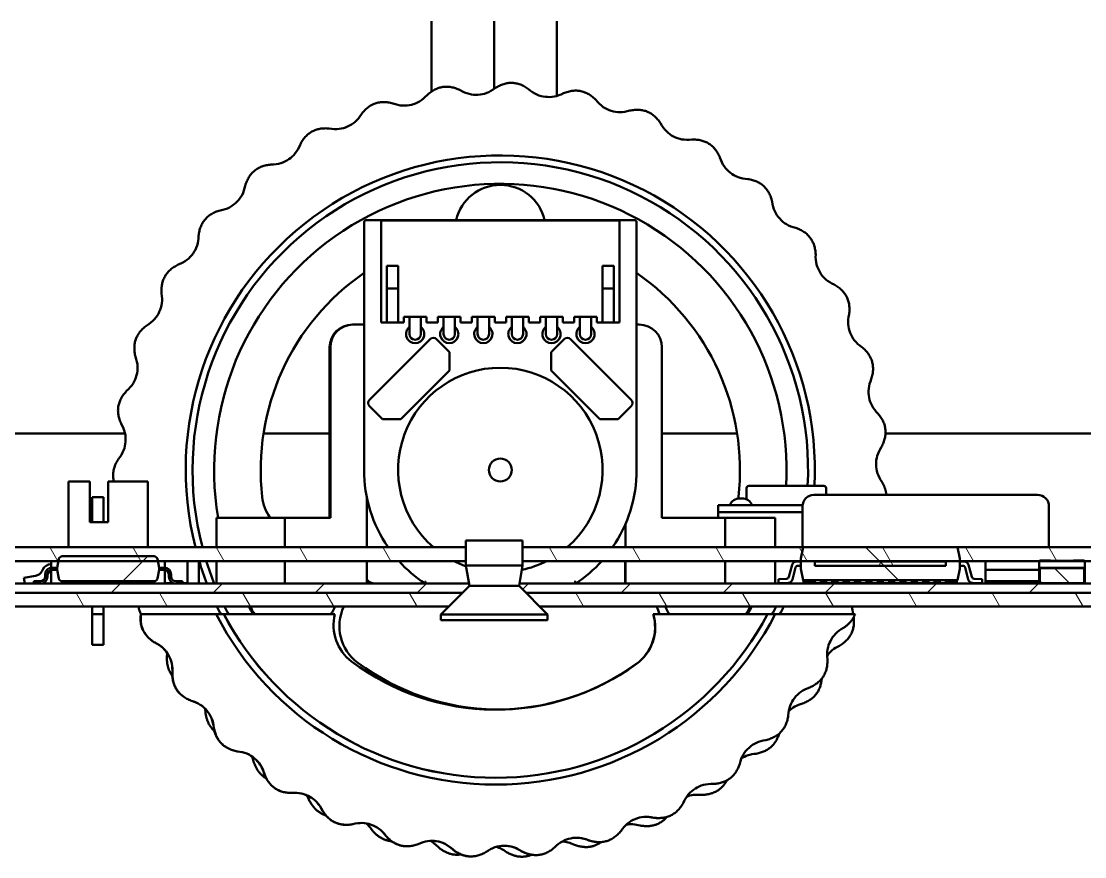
# Model space of a CAD drawing. Header units: millimetres. Extents: x 0 to 586, y -128 to 462.
# Drawn here: x 297.14 to 343.96, y 188.76 to 225.54 of the extents above; entities that cross this region are included whole.
import ezdxf

# ---------------------------------------------------------------- set-up
doc = ezdxf.new("R2010")
doc.units = ezdxf.units.MM
doc.linetypes.add('Сплошная', pattern=[0])
doc.layers.add('Viewport4ForCustomObjects_0', color=7, linetype='Continuous')
doc.layers.add('Видимый контур (ГОСТ)', color=7, linetype='Сплошная', lineweight=50)
doc.layers.add('Штриховка (ГОСТ)', color=7, linetype='Сплошная', lineweight=18)

# ---------------------------------------------------------------- blocks, each defined once
blk = doc.blocks.new('CustomObjectsInViewport4_0')
at = {"layer": 'Видимый контур (ГОСТ)', "ltscale": 1.31579}
for p, q in [((-10067.254, -10037.831), (-10067.254, -10034.741)), ((-10064.5, -10037.714), (-10064.5, -10034.741)), ((-10061.746, -10038.03), (-10061.746, -10034.741)), ((-10070.23, -10043.593), (-10070.23, -10054.493)), ((-10058.33, -10043.493), (-10070.13, -10043.493)), ((-10069.479, -10043.508), (-10058.979, -10043.508)), ((-10069.479, -10048.008), (-10069.479, -10043.508)), ((-10058.979, -10048.008), (-10058.979, -10043.508)), ((-10058.23, -10054.493), (-10058.23, -10043.593)), ((-10069.229, -10048.008), (-10069.229, -10045.508)), ((-10069.229, -10045.508), (-10068.729, -10045.508)), ((-10068.729, -10045.508), (-10068.729, -10048.008)), ((-10059.729, -10048.008), (-10059.729, -10045.508)), ((-10059.729, -10045.508), (-10059.229, -10045.508)), ((-10059.229, -10045.508), (-10059.229, -10048.008)), ((-10068.729, -10046.508), (-10069.229, -10046.508)), ((-10059.229, -10046.508), (-10059.729, -10046.508)), ((-10068.479, -10048.008), (-10068.479, -10047.758)), ((-10068.479, -10047.758), (-10067.479, -10047.758)), ((-10068.229, -10047.758), (-10068.229, -10048.258)), ((-10067.729, -10047.758), (-10067.729, -10048.258)), ((-10067.479, -10047.758), (-10067.479, -10048.008)), ((-10066.979, -10048.008), (-10066.979, -10047.758)), ((-10066.979, -10047.758), (-10065.979, -10047.758)), ((-10066.729, -10047.758), (-10066.729, -10048.258)), ((-10066.229, -10047.758), (-10066.229, -10048.258)), ((-10065.979, -10047.758), (-10065.979, -10048.008)), ((-10065.479, -10048.008), (-10065.479, -10047.758)), ((-10065.479, -10047.758), (-10064.479, -10047.758)), ((-10065.229, -10047.758), (-10065.229, -10048.258)), ((-10064.729, -10047.758), (-10064.729, -10048.258)), ((-10064.479, -10047.758), (-10064.479, -10048.008)), ((-10063.979, -10048.008), (-10063.979, -10047.758)), ((-10063.979, -10047.758), (-10062.979, -10047.758)), ((-10063.729, -10047.758), (-10063.729, -10048.258)), ((-10063.229, -10047.758), (-10063.229, -10048.258)), ((-10062.979, -10047.758), (-10062.979, -10048.008)), ((-10062.479, -10048.008), (-10062.479, -10047.758)), ((-10062.479, -10047.758), (-10061.479, -10047.758)), ((-10062.229, -10047.758), (-10062.229, -10048.258)), ((-10061.729, -10047.758), (-10061.729, -10048.258)), ((-10061.479, -10047.758), (-10061.479, -10048.008)), ((-10060.979, -10048.008), (-10060.979, -10047.758)), ((-10060.979, -10047.758), (-10059.979, -10047.758)), ((-10060.729, -10047.758), (-10060.729, -10048.258)), ((-10060.229, -10047.758), (-10060.229, -10048.258)), ((-10059.979, -10047.758), (-10059.979, -10048.008)), ((-10070.713, -10048.093), (-10070.745, -10048.093)), ((-10070.713, -10048.093), (-10070.23, -10048.093)), ((-10069.479, -10048.008), (-10069.229, -10048.008)), ((-10068.729, -10048.008), (-10069.229, -10048.008)), ((-10068.729, -10048.008), (-10068.479, -10048.008)), ((-10068.229, -10048.258), (-10068.229, -10048.508)), ((-10067.729, -10048.508), (-10067.729, -10048.258)), ((-10067.479, -10048.008), (-10066.979, -10048.008)), ((-10066.729, -10048.258), (-10066.729, -10048.508)), ((-10066.229, -10048.508), (-10066.229, -10048.258)), ((-10065.979, -10048.008), (-10065.479, -10048.008)), ((-10065.229, -10048.258), (-10065.229, -10048.508)), ((-10064.729, -10048.508), (-10064.729, -10048.258)), ((-10064.479, -10048.008), (-10063.979, -10048.008)), ((-10063.729, -10048.258), (-10063.729, -10048.508)), ((-10063.229, -10048.508), (-10063.229, -10048.258)), ((-10062.979, -10048.008), (-10062.479, -10048.008)), ((-10062.229, -10048.258), (-10062.229, -10048.508)), ((-10061.729, -10048.508), (-10061.729, -10048.258)), ((-10061.479, -10048.008), (-10060.979, -10048.008)), ((-10060.729, -10048.258), (-10060.729, -10048.508)), ((-10060.229, -10048.508), (-10060.229, -10048.258)), ((-10059.979, -10048.008), (-10059.729, -10048.008)), ((-10059.229, -10048.008), (-10059.729, -10048.008)), ((-10059.229, -10048.008), (-10058.979, -10048.008)), ((-10058.23, -10048.093), (-10058.113, -10048.093)), ((-10067.32, -10048.736), (-10069.986, -10051.402)), ((-10066.472, -10049.302), (-10067.037, -10048.736)), ((-10061.422, -10048.736), (-10061.987, -10049.302)), ((-10058.473, -10051.402), (-10061.139, -10048.736)), ((-10071.745, -10049.093), (-10071.745, -10056.593)), ((-10071.713, -10056.593), (-10071.713, -10049.093)), ((-10066.472, -10050.108), (-10066.472, -10049.302)), ((-10061.987, -10049.302), (-10061.987, -10050.108)), ((-10057.113, -10056.593), (-10057.113, -10049.093)), ((-10068.614, -10052.25), (-10066.472, -10050.108)), ((-10061.987, -10050.108), (-10059.845, -10052.25)), ((-10069.986, -10051.685), (-10069.42, -10052.25)), ((-10059.039, -10052.25), (-10058.473, -10051.685)), ((-10069.42, -10052.25), (-10068.614, -10052.25)), ((-10059.845, -10052.25), (-10059.039, -10052.25)), ((-10080.753, -10052.893), (-10090.286, -10052.893)), ((-10090.286, -10052.893), (-10080.753, -10052.893)), ((-10071.745, -10052.893), (-10074.659, -10052.893)), ((-10074.659, -10052.893), (-10071.745, -10052.893)), ((-10053.804, -10052.893), (-10057.113, -10052.893)), ((-10057.113, -10052.893), (-10053.804, -10052.893)), ((-10037.296, -10052.893), (-10047.27, -10052.893)), ((-10047.27, -10052.893), (-10037.296, -10052.893)), ((-10082.3, -10054.993), (-10083.25, -10054.993)), ((-10083.25, -10054.993), (-10083.25, -10057.893)), ((-10082.3, -10054.993), (-10082.3, -10056.793)), ((-10079.75, -10054.993), (-10081.5, -10054.993)), ((-10081.5, -10056.793), (-10081.5, -10054.993)), ((-10079.75, -10057.893), (-10079.75, -10054.993)), ((-10053.387, -10055.788), (-10053.387, -10055.293)), ((-10053.287, -10055.193), (-10049.987, -10055.193)), ((-10049.887, -10055.593), (-10049.887, -10055.293)), ((-10081.7, -10055.693), (-10082.2, -10055.693)), ((-10082.2, -10056.793), (-10082.2, -10055.693)), ((-10081.7, -10056.793), (-10081.7, -10055.693)), ((-10070.113, -10055.67), (-10070.113, -10057.893)), ((-10053.679, -10055.743), (-10053.595, -10055.743)), ((-10050.339, -10055.593), (-10050.425, -10055.593)), ((-10050.066, -10055.593), (-10050.226, -10055.593)), ((-10049.651, -10055.593), (-10049.871, -10055.593)), ((-10041.8, -10055.593), (-10049.2, -10055.593)), ((-10041.349, -10055.593), (-10041.8, -10055.593)), ((-10040.934, -10055.593), (-10041.131, -10055.593)), ((-10040.661, -10055.593), (-10040.775, -10055.593)), ((-10054.487, -10056.043), (-10054.637, -10056.043)), ((-10054.637, -10056.043), (-10054.637, -10056.343)), ((-10054.487, -10056.043), (-10050.922, -10056.043)), ((-10050.925, -10056.093), (-10050.925, -10057.893)), ((-10040.075, -10057.893), (-10040.075, -10056.093)), ((-10082.3, -10056.793), (-10081.5, -10056.793)), ((-10076.723, -10056.593), (-10076.725, -10056.593)), ((-10076.725, -10056.593), (-10076.725, -10057.893)), ((-10076.723, -10056.593), (-10073.713, -10056.593)), ((-10076.723, -10057.893), (-10076.723, -10056.593)), ((-10071.713, -10056.593), (-10073.713, -10056.593)), ((-10073.713, -10056.593), (-10073.713, -10057.893)), ((-10057.113, -10056.593), (-10054.324, -10056.593)), ((-10054.637, -10056.343), (-10054.487, -10056.343)), ((-10054.637, -10056.593), (-10054.637, -10056.343)), ((-10054.487, -10056.343), (-10054.637, -10056.343)), ((-10050.925, -10056.343), (-10054.487, -10056.343)), ((-10054.487, -10056.343), (-10050.925, -10056.343)), ((-10054.324, -10057.893), (-10054.324, -10056.593)), ((-10052.124, -10056.593), (-10054.324, -10056.593)), ((-10052.124, -10056.593), (-10052.124, -10057.893)), ((-10058.713, -10056.852), (-10058.713, -10057.893)), ((-10063.25, -10057.598), (-10065.75, -10057.598)), ((-10065.75, -10058.698), (-10065.75, -10057.598)), ((-10063.25, -10058.698), (-10063.25, -10057.598)), ((-10098.605, -10057.893), (-10065.75, -10057.893)), ((-10063.25, -10057.893), (-10030.395, -10057.893)), ((-10051, -10058.393), (-10050.894, -10057.893)), ((-10050.894, -10057.893), (-10044.106, -10057.893)), ((-10044.106, -10057.893), (-10044, -10058.393)), ((-10065.75, -10058.504), (-10098.605, -10058.504)), ((-10084, -10058.643), (-10084.015, -10058.643)), ((-10084, -10058.504), (-10084, -10058.794)), ((-10083.75, -10058.793), (-10083.669, -10058.411)), ((-10083.522, -10058.293), (-10079.478, -10058.293)), ((-10079.331, -10058.411), (-10079.25, -10058.793)), ((-10079, -10058.504), (-10079, -10058.794)), ((-10078, -10059.463), (-10078, -10058.504)), ((-10077.5, -10059.463), (-10077.5, -10058.504)), ((-10076.725, -10058.504), (-10076.725, -10059.493)), ((-10076.723, -10059.493), (-10076.723, -10058.504)), ((-10073.713, -10058.504), (-10073.713, -10059.493)), ((-10070.113, -10058.504), (-10070.113, -10059.493)), ((-10030.395, -10058.504), (-10063.25, -10058.504)), ((-10058.729, -10059.493), (-10058.729, -10058.504)), ((-10058.719, -10058.504), (-10058.719, -10059.493)), ((-10058.713, -10058.504), (-10058.713, -10059.493)), ((-10054.324, -10059.493), (-10054.324, -10058.504)), ((-10052.125, -10058.504), (-10052.125, -10059.463)), ((-10051.527, -10059.198), (-10051.384, -10058.668)), ((-10051.201, -10058.528), (-10051, -10058.528)), ((-10051, -10058.843), (-10051, -10058.393)), ((-10050.385, -10058.528), (-10044.615, -10058.528)), ((-10050.385, -10058.708), (-10050.385, -10058.528)), ((-10050.385, -10058.528), (-10044.615, -10058.528)), ((-10050.385, -10058.708), (-10050.385, -10058.528)), ((-10044.615, -10058.528), (-10044.615, -10058.708)), ((-10044.615, -10058.528), (-10044.615, -10058.708)), ((-10044, -10058.393), (-10044, -10058.843)), ((-10044, -10058.528), (-10043.799, -10058.528)), ((-10043.616, -10058.668), (-10043.473, -10059.198)), ((-10042.875, -10058.504), (-10042.875, -10059.463)), ((-10040.5, -10059.463), (-10040.5, -10058.503)), ((-10040.48, -10058.483), (-10040, -10058.483)), ((-10040, -10058.483), (-10040, -10058.488)), ((-10040, -10058.488), (-10039, -10058.488)), ((-10039, -10058.483), (-10038.52, -10058.483)), ((-10039, -10058.488), (-10039, -10058.483)), ((-10038.5, -10058.503), (-10038.5, -10059.463)), ((-10084.376, -10058.872), (-10084.406, -10058.935)), ((-10084.275, -10059.093), (-10084.275, -10059.193)), ((-10084.175, -10059.115), (-10084.161, -10059.086)), ((-10084.175, -10059.193), (-10084.175, -10059.093)), ((-10084, -10058.894), (-10084, -10059.463)), ((-10083.975, -10058.793), (-10083.75, -10058.793)), ((-10083.975, -10058.893), (-10083.75, -10058.893)), ((-10083.75, -10058.893), (-10083.75, -10058.793)), ((-10083.669, -10059.274), (-10083.75, -10058.893)), ((-10079.25, -10058.893), (-10079.331, -10059.274)), ((-10079.25, -10058.793), (-10079.25, -10058.893)), ((-10079.025, -10058.793), (-10079.25, -10058.793)), ((-10079.025, -10058.893), (-10079.25, -10058.893)), ((-10079, -10058.894), (-10079, -10059.463)), ((-10078.825, -10059.193), (-10078.825, -10059.093)), ((-10078.725, -10059.093), (-10078.725, -10059.193)), ((-10063.25, -10058.698), (-10065.75, -10058.698)), ((-10065.594, -10059.598), (-10065.75, -10058.698)), ((-10063.406, -10059.598), (-10063.25, -10058.698)), ((-10051.23, -10058.789), (-10051.372, -10059.314)), ((-10051, -10058.708), (-10051.124, -10058.708)), ((-10050.894, -10059.343), (-10051, -10058.843)), ((-10044.615, -10058.708), (-10050.385, -10058.708)), ((-10044.615, -10058.708), (-10050.385, -10058.708)), ((-10044, -10058.843), (-10044.106, -10059.343)), ((-10043.876, -10058.708), (-10044, -10058.708)), ((-10043.628, -10059.314), (-10043.77, -10058.789)), ((-10042.875, -10058.893), (-10040.5, -10058.893)), ((-10040.5, -10059.488), (-10040.5, -10058.798)), ((-10040.495, -10058.793), (-10040.2, -10058.793)), ((-10040.48, -10058.813), (-10038.52, -10058.813)), ((-10040.48, -10059.473), (-10040.48, -10058.813)), ((-10040.48, -10058.813), (-10040.48, -10059.473)), ((-10040.2, -10058.813), (-10040.48, -10058.813)), ((-10040.2, -10058.793), (-10039.987, -10058.793)), ((-10040.2, -10058.813), (-10040.2, -10058.793)), ((-10040.2, -10058.793), (-10040.2, -10058.813)), ((-10038.8, -10058.813), (-10040.2, -10058.813)), ((-10039.987, -10058.793), (-10039.987, -10058.803)), ((-10039.987, -10058.803), (-10039.77, -10058.803)), ((-10039.77, -10058.793), (-10039.564, -10058.793)), ((-10039.564, -10058.793), (-10039.564, -10058.803)), ((-10039.564, -10058.803), (-10039.519, -10058.803)), ((-10039.519, -10058.793), (-10039.085, -10058.793)), ((-10039.519, -10058.803), (-10039.519, -10058.793)), ((-10039.085, -10058.803), (-10039.011, -10058.803)), ((-10039.011, -10058.793), (-10038.8, -10058.793)), ((-10038.8, -10058.793), (-10038.505, -10058.793)), ((-10038.8, -10058.813), (-10038.8, -10058.793)), ((-10038.8, -10058.793), (-10038.8, -10058.813)), ((-10038.52, -10058.813), (-10038.8, -10058.813)), ((-10038.52, -10058.813), (-10038.52, -10059.473)), ((-10038.52, -10059.473), (-10038.52, -10058.813)), ((-10091.4, -10059.493), (-10065.612, -10059.493)), ((-10084.698, -10059.158), (-10085.204, -10059.247)), ((-10085.204, -10059.247), (-10085.161, -10059.493)), ((-10084.869, -10059.493), (-10084.775, -10059.476)), ((-10084.475, -10059.393), (-10084.775, -10059.393)), ((-10084.775, -10059.393), (-10084.775, -10059.493)), ((-10083.5, -10059.483), (-10083.98, -10059.483)), ((-10079.478, -10059.393), (-10083.522, -10059.393)), ((-10083.5, -10059.393), (-10083.5, -10059.463)), ((-10083.5, -10059.483), (-10083.5, -10059.463)), ((-10082.5, -10059.478), (-10083.5, -10059.478)), ((-10083.25, -10059.478), (-10083.25, -10059.493)), ((-10082.5, -10059.463), (-10082.5, -10059.393)), ((-10082.5, -10059.463), (-10082.5, -10059.483)), ((-10082.5, -10059.483), (-10082.02, -10059.483)), ((-10082, -10059.463), (-10082, -10059.393)), ((-10079.75, -10059.493), (-10079.75, -10059.393)), ((-10079.5, -10059.393), (-10079.5, -10059.463)), ((-10079, -10059.483), (-10079.48, -10059.483)), ((-10079, -10059.483), (-10079, -10059.463)), ((-10078.619, -10059.478), (-10079, -10059.478)), ((-10078.525, -10059.393), (-10078.225, -10059.393)), ((-10078.225, -10059.393), (-10078.225, -10059.493)), ((-10078, -10059.478), (-10078.225, -10059.478)), ((-10078, -10059.463), (-10078, -10059.483)), ((-10078, -10059.483), (-10077.52, -10059.483)), ((-10070.052, -10059.374), (-10070.113, -10059.425)), ((-10065.594, -10059.598), (-10066.85, -10060.854)), ((-10063.406, -10059.598), (-10065.594, -10059.598)), ((-10063.406, -10059.598), (-10062.15, -10060.854)), ((-10063.388, -10059.493), (-10030.257, -10059.493)), ((-10052.124, -10059.467), (-10052.124, -10059.493)), ((-10050.895, -10059.483), (-10052.105, -10059.483)), ((-10051.99, -10059.302), (-10051.627, -10059.279)), ((-10051.99, -10059.302), (-10051.99, -10059.482)), ((-10051.544, -10059.455), (-10051.99, -10059.482)), ((-10044.106, -10059.343), (-10050.894, -10059.343)), ((-10050.875, -10059.343), (-10050.875, -10059.463)), ((-10050.7, -10059.393), (-10050.875, -10059.393)), ((-10050.7, -10059.393), (-10050.385, -10059.393)), ((-10050.637, -10059.493), (-10050.637, -10059.393)), ((-10050.385, -10059.455), (-10050.385, -10059.343)), ((-10050.385, -10059.455), (-10050.385, -10059.482)), ((-10050.115, -10059.482), (-10050.385, -10059.482)), ((-10049.75, -10059.483), (-10050.23, -10059.483)), ((-10050.115, -10059.343), (-10050.115, -10059.455)), ((-10050.115, -10059.393), (-10049.885, -10059.393)), ((-10050.115, -10059.482), (-10050.115, -10059.455)), ((-10049.885, -10059.455), (-10049.885, -10059.343)), ((-10049.885, -10059.455), (-10049.885, -10059.482)), ((-10049.615, -10059.482), (-10049.885, -10059.482)), ((-10049.75, -10059.483), (-10049.75, -10059.482)), ((-10049.615, -10059.343), (-10049.615, -10059.455)), ((-10049.615, -10059.393), (-10049.385, -10059.393)), ((-10049.615, -10059.482), (-10049.615, -10059.455)), ((-10049.385, -10059.478), (-10049.615, -10059.478)), ((-10049.385, -10059.455), (-10049.385, -10059.343)), ((-10049.385, -10059.455), (-10049.385, -10059.482)), ((-10049.115, -10059.482), (-10049.385, -10059.482)), ((-10049.115, -10059.343), (-10049.115, -10059.455)), ((-10049.115, -10059.393), (-10048.885, -10059.393)), ((-10049.115, -10059.482), (-10049.115, -10059.455)), ((-10048.885, -10059.478), (-10049.115, -10059.478)), ((-10048.885, -10059.455), (-10048.885, -10059.343)), ((-10048.885, -10059.455), (-10048.885, -10059.482)), ((-10048.615, -10059.482), (-10048.885, -10059.482)), ((-10048.75, -10059.482), (-10048.75, -10059.483)), ((-10048.75, -10059.483), (-10048.27, -10059.483)), ((-10048.637, -10059.483), (-10048.637, -10059.493)), ((-10048.615, -10059.343), (-10048.615, -10059.455)), ((-10048.615, -10059.393), (-10048.385, -10059.393)), ((-10048.615, -10059.482), (-10048.615, -10059.455)), ((-10048.385, -10059.455), (-10048.385, -10059.343)), ((-10048.385, -10059.455), (-10048.385, -10059.482)), ((-10048.115, -10059.482), (-10048.385, -10059.482)), ((-10048.115, -10059.343), (-10048.115, -10059.455)), ((-10048.115, -10059.393), (-10047.885, -10059.393)), ((-10048.115, -10059.482), (-10048.115, -10059.455)), ((-10047.885, -10059.455), (-10047.885, -10059.343)), ((-10047.885, -10059.455), (-10047.885, -10059.482)), ((-10047.615, -10059.482), (-10047.885, -10059.482)), ((-10047.615, -10059.343), (-10047.615, -10059.455)), ((-10047.615, -10059.393), (-10047.385, -10059.393)), ((-10047.615, -10059.482), (-10047.615, -10059.455)), ((-10047.385, -10059.455), (-10047.385, -10059.343)), ((-10047.385, -10059.455), (-10047.385, -10059.482)), ((-10047.115, -10059.482), (-10047.385, -10059.482)), ((-10047.137, -10059.493), (-10047.137, -10059.482)), ((-10047.115, -10059.343), (-10047.115, -10059.455)), ((-10047.115, -10059.393), (-10046.885, -10059.393)), ((-10047.115, -10059.482), (-10047.115, -10059.455)), ((-10046.885, -10059.455), (-10046.885, -10059.343)), ((-10046.885, -10059.455), (-10046.885, -10059.482)), ((-10046.615, -10059.482), (-10046.885, -10059.482)), ((-10046.615, -10059.343), (-10046.615, -10059.455)), ((-10046.615, -10059.393), (-10046.385, -10059.393)), ((-10046.615, -10059.482), (-10046.615, -10059.455)), ((-10046.385, -10059.455), (-10046.385, -10059.343)), ((-10046.385, -10059.455), (-10046.385, -10059.482)), ((-10046.115, -10059.482), (-10046.385, -10059.482)), ((-10046.115, -10059.343), (-10046.115, -10059.455)), ((-10046.115, -10059.393), (-10045.885, -10059.393)), ((-10046.115, -10059.482), (-10046.115, -10059.455)), ((-10045.885, -10059.455), (-10045.885, -10059.343)), ((-10045.885, -10059.455), (-10045.885, -10059.482)), ((-10045.615, -10059.482), (-10045.885, -10059.482)), ((-10045.615, -10059.343), (-10045.615, -10059.455)), ((-10045.615, -10059.393), (-10045.385, -10059.393)), ((-10045.615, -10059.482), (-10045.615, -10059.455)), ((-10045.385, -10059.455), (-10045.385, -10059.343)), ((-10045.385, -10059.455), (-10045.385, -10059.482)), ((-10045.115, -10059.482), (-10045.385, -10059.482)), ((-10045.115, -10059.343), (-10045.115, -10059.455)), ((-10045.115, -10059.393), (-10044.885, -10059.393)), ((-10045.115, -10059.482), (-10045.115, -10059.455)), ((-10044.105, -10059.483), (-10045.105, -10059.483)), ((-10044.885, -10059.455), (-10044.885, -10059.343)), ((-10044.885, -10059.455), (-10044.885, -10059.482)), ((-10044.615, -10059.482), (-10044.885, -10059.482)), ((-10044.615, -10059.455), (-10044.615, -10059.343)), ((-10044.615, -10059.393), (-10044.125, -10059.393)), ((-10044.615, -10059.455), (-10044.615, -10059.482)), ((-10044.125, -10059.343), (-10044.125, -10059.463)), ((-10042.895, -10059.483), (-10044.105, -10059.483)), ((-10043.01, -10059.482), (-10043.456, -10059.455)), ((-10043.373, -10059.279), (-10043.01, -10059.302)), ((-10043.01, -10059.302), (-10043.01, -10059.482)), ((-10042.875, -10059.393), (-10040.5, -10059.393)), ((-10042.75, -10059.393), (-10042.75, -10059.463)), ((-10042.25, -10059.483), (-10042.73, -10059.483)), ((-10042.25, -10059.393), (-10042.25, -10059.463)), ((-10042.25, -10059.483), (-10042.25, -10059.463)), ((-10041.25, -10059.478), (-10042.25, -10059.478)), ((-10041.25, -10059.463), (-10041.25, -10059.393)), ((-10041.25, -10059.463), (-10041.25, -10059.483)), ((-10040.77, -10059.483), (-10041.25, -10059.483)), ((-10040.75, -10059.463), (-10040.75, -10059.393)), ((-10040.2, -10059.493), (-10040.495, -10059.493)), ((-10038.52, -10059.473), (-10040.48, -10059.473)), ((-10040.48, -10059.473), (-10040.2, -10059.473)), ((-10040, -10059.483), (-10040.48, -10059.483)), ((-10040.2, -10059.473), (-10040.2, -10059.493)), ((-10040, -10059.478), (-10040, -10059.483)), ((-10039, -10059.478), (-10040, -10059.478)), ((-10039.841, -10059.483), (-10040, -10059.483)), ((-10039.503, -10059.483), (-10039.503, -10059.478)), ((-10039.503, -10059.483), (-10039, -10059.483)), ((-10039, -10059.483), (-10039, -10059.478)), ((-10038.52, -10059.483), (-10039, -10059.483)), ((-10038.8, -10059.493), (-10038.8, -10059.473)), ((-10038.8, -10059.473), (-10038.52, -10059.473)), ((-10038.505, -10059.493), (-10038.8, -10059.493)), ((-10098.455, -10059.904), (-10065.9, -10059.904)), ((-10065.9, -10059.904), (-10091.4, -10059.904)), ((-10030.545, -10059.904), (-10063.1, -10059.904)), ((-10063.1, -10059.904), (-10030.545, -10059.904)), ((-10066.5, -10060.504), (-10097.855, -10060.504)), ((-10082.2, -10060.844), (-10082.2, -10060.504)), ((-10081.7, -10060.844), (-10081.7, -10060.504)), ((-10031.145, -10060.504), (-10062.5, -10060.504)), ((-10082.2, -10062.193), (-10082.2, -10060.844)), ((-10082.2, -10060.844), (-10081.7, -10060.844)), ((-10081.7, -10062.193), (-10081.7, -10060.844)), ((-10076.743, -10060.844), (-10080.053, -10060.844)), ((-10076.404, -10060.844), (-10076.743, -10060.844)), ((-10076.404, -10060.844), (-10076.404, -10060.844)), ((-10071.516, -10060.844), (-10076.404, -10060.844)), ((-10076.404, -10060.844), (-10076.404, -10060.844)), ((-10062.15, -10060.854), (-10066.85, -10060.854)), ((-10066.85, -10061.098), (-10066.85, -10060.854)), ((-10062.15, -10061.098), (-10062.15, -10060.854)), ((-10057.493, -10060.844), (-10057.5, -10060.844)), ((-10057.492, -10060.844), (-10057.493, -10060.844)), ((-10052.465, -10060.844), (-10057.492, -10060.844)), ((-10052.127, -10060.844), (-10052.465, -10060.844)), ((-10052.127, -10060.844), (-10052.127, -10060.844)), ((-10048.612, -10060.844), (-10052.127, -10060.844)), ((-10062.15, -10061.098), (-10066.85, -10061.098)), ((-10081.7, -10062.193), (-10082.2, -10062.193)), ((-10079.435, -10062.094), (-10079.442, -10062.094)), ((-10078.838, -10062.647), (-10078.844, -10062.647)), ((-10078.671, -10063.443), (-10078.678, -10063.443)), ((-10077.836, -10064.65), (-10077.843, -10064.65)), ((-10077.15, -10065.087), (-10077.157, -10065.087)), ((-10076.844, -10065.841), (-10076.851, -10065.841)), ((-10075.807, -10066.88), (-10075.814, -10066.88)), ((-10075.054, -10067.187), (-10075.061, -10067.187)), ((-10074.618, -10067.875), (-10074.625, -10067.875)), ((-10064.434, -10068.043), (-10064.435, -10068.043)), ((-10064.435, -10068.043), (-10064.435, -10068.043)), ((-10054.854, -10068.313), (-10054.861, -10068.313)), ((-10073.413, -10068.711), (-10073.42, -10068.711)), ((-10072.617, -10068.88), (-10072.624, -10068.88)), ((-10072.065, -10069.478), (-10072.072, -10069.478)), ((-10057.476, -10069.801), (-10057.483, -10069.801)), ((-10057.259, -10069.816), (-10057.266, -10069.816)), ((-10071.009, -10070.111), (-10071.016, -10070.111)), ((-10069.916, -10070.109), (-10069.923, -10070.109)), ((-10069.266, -10070.599), (-10069.273, -10070.599)), ((-10067.04, -10070.837), (-10067.047, -10070.837)), ((-10060.321, -10070.798), (-10060.328, -10070.798)), ((-10068.344, -10071.055), (-10068.351, -10071.055)), ((-10066.313, -10071.203), (-10066.32, -10071.203)), ((-10064.079, -10071.04), (-10064.086, -10071.04)), ((-10063.299, -10071.27), (-10063.306, -10071.27)), ((-10059.869, -10070.873), (-10059.876, -10070.873)), ((-10065.524, -10071.505), (-10065.531, -10071.505)), ((-10062.662, -10071.444), (-10062.669, -10071.444))]:
    blk.add_line(p, q, dxfattribs=at)
blk.add_circle((-10064.23, -10054.493), 0.5, dxfattribs=at)
blk.add_circle((-10064.23, -10054.493), 0.5, dxfattribs=at)
for centre, radius, start, end in [((-10064.232, -10054.495), 13.85, 357.1119, 194.2034), ((-10064.232, -10054.495), 13.55, 357.0479, 194.5247), ((-10064.232, -10054.495), 12.6, 356.8251, 189.5841), ((-10064.227, -10043.945), 2, 13.0667, 166.9333), ((-10070.13, -10043.593), 0.1, 90, 180), ((-10058.33, -10043.593), 0.1, 0, 90), ((-10064.232, -10054.495), 10.55, 124.6477, 186.4472), ((-10064.232, -10054.495), 10.55, 353.5029, 55.3257), ((-10067.979, -10048.508), 0.4, 128.6822, 51.3178), ((-10066.479, -10048.508), 0.4, 128.6822, 51.3178), ((-10064.979, -10048.508), 0.4, 128.6822, 51.3178), ((-10063.479, -10048.508), 0.4, 128.6822, 51.3178), ((-10061.979, -10048.508), 0.4, 128.6822, 51.3178), ((-10060.479, -10048.508), 0.4, 128.6822, 51.3178), ((-10067.979, -10048.508), 0.25, 180, 0), ((-10066.479, -10048.508), 0.25, 180, 0), ((-10064.979, -10048.508), 0.25, 180, 0), ((-10063.479, -10048.508), 0.25, 180, 0), ((-10061.979, -10048.508), 0.25, 180, 0), ((-10060.479, -10048.508), 0.25, 180, 0), ((-10064.23, -10054.493), 4.5, 310.9167, 229.0833), ((-10064.23, -10054.493), 6, 180, 214.5237), ((-10064.23, -10054.493), 6, 325.4763, 0), ((-10072.727, -10055.455), 2, 186.4472, 214.6727), ((-10055.736, -10055.462), 2, 351.7623, 353.5029), ((-10050.425, -10056.093), 0.5, 90, 180), ((-10040.575, -10056.093), 0.5, 0, 90), ((-10084.015, -10059.043), 0.4, 90, 154.71), ((-10064.232, -10054.495), 13.85, 196.8269, 201.1527), ((-10064.232, -10054.495), 13.55, 197.2109, 201.6443), ((-10064.23, -10054.493), 6, 221.9576, 236.4427), ((-10064.23, -10054.493), 4.5, 243.0548, 250.3264), ((-10064.23, -10054.493), 4.5, 282.1338, 296.9452), ((-10064.23, -10054.493), 6, 303.5573, 318.0424), ((-10083.975, -10059.093), 0.3, 90, 180), ((-10079.025, -10059.093), 0.2, 0, 90), ((-10084.475, -10059.193), 0.3, 270, 0), ((-10082.02, -10059.463), 0.02, 270, 0), ((-10078.525, -10059.193), 0.2, 180, 270), ((-10077.52, -10059.463), 0.02, 270, 0), ((-10069.73, -10058.993), 0.5, 219.9529, 270), ((-10064.232, -10054.495), 13.55, 338.3557, 338.4012), ((-10064.232, -10054.495), 13.85, 338.8473, 338.8917), ((-10048.27, -10059.463), 0.02, 270, 284.423), ((-10047.887, -10059.093), 0.4, 235.2319, 270), ((-10064.232, -10054.495), 13.85, 205.7144, 207.2841), ((-10064.232, -10054.495), 13.55, 206.3269, 207.9403), ((-10064.232, -10054.495), 12.6, 208.485, 210.257), ((-10073.37, -10059.766), 2, 201.6629, 212.6107), ((-10073.37, -10059.766), 2, 327.3893, 338.3371), ((-10069.317, -10061.368), 2, 154.4079, 233.5029), ((-10059.152, -10061.372), 2, 15.3309, 25.7328), ((-10055.097, -10059.774), 2, 201.4178, 212.3404), ((-10055.097, -10059.774), 2, 327.6596, 338.5822), ((-10064.232, -10054.495), 12.6, 329.743, 331.515), ((-10064.232, -10054.495), 13.55, 332.0597, 333.6731), ((-10064.232, -10054.495), 13.85, 332.7159, 334.2856), ((-10059.411, -10061.411), 2, 305.9882, 16.4715), ((-10059.41, -10061.411), 2, 305.9882, 16.4715), ((-10064.232, -10054.495), 10.55, 233.5029, 268.8365)]:
    blk.add_arc(centre, radius, start, end, dxfattribs=at)
at = {"layer": 'Видимый контур (ГОСТ)', "ltscale": 1.31579, "extrusion": (0, 0, -1)}
for centre, radius, start, end in [((10067.179, -10048.877), 0.2, 45, 135), ((10061.28, -10048.877), 0.2, 45, 135), ((10069.845, -10051.543), 0.2, 315, 45), ((10058.614, -10051.543), 0.2, 135, 225), ((10053.287, -10055.293), 0.1, 360, 90), ((10049.987, -10055.293), 0.1, 90, 180), ((10053.679, -10056.243), 0.5, 23.5782, 90), ((10053.595, -10056.243), 0.5, 90, 156.4218), ((10083.522, -10058.443), 0.15, 12, 90), ((10079.478, -10058.443), 0.15, 90, 168), ((10051.201, -10058.718), 0.19, 15.1099, 90), ((10043.799, -10058.718), 0.19, 90, 164.8901), ((10040.48, -10058.503), 0.02, 0, 90), ((10038.52, -10058.503), 0.02, 90, 180), ((10084.768, -10058.764), 0.4, 205.29, 260), ((10083.975, -10059.093), 0.2, 0, 90), ((10083.935, -10059.193), 0.25, 25.29, 75.0298), ((10079.025, -10059.093), 0.3, 90, 180), ((10051.124, -10058.818), 0.11, 15.1099, 90), ((10043.876, -10058.818), 0.11, 90, 164.8901), ((10040.495, -10058.798), 0.005, 0, 90), ((10038.505, -10058.798), 0.005, 90, 180), ((10084.475, -10059.193), 0.2, 180, 270), ((10083.98, -10059.463), 0.02, 270, 0), ((10083.522, -10059.243), 0.15, 270, 348), ((10079.48, -10059.463), 0.02, 270, 0), ((10079.478, -10059.243), 0.15, 192, 270), ((10078.525, -10059.193), 0.3, 270, 0), ((10052.105, -10059.463), 0.02, 270, 0), ((10051.633, -10059.17), 0.11, 195.1099, 266.5), ((10051.556, -10059.265), 0.19, 195.1099, 266.5), ((10050.895, -10059.463), 0.02, 180, 270), ((10050.23, -10059.463), 0.02, 270, 284.423), ((10045.105, -10059.463), 0.02, 270, 300.3825), ((10044.105, -10059.463), 0.02, 270, 0), ((10043.444, -10059.265), 0.19, 273.5, 344.8901), ((10043.367, -10059.17), 0.11, 273.5, 344.8901), ((10042.895, -10059.463), 0.02, 180, 270), ((10042.73, -10059.463), 0.02, 270, 0), ((10040.77, -10059.463), 0.02, 180, 270), ((10040.48, -10059.463), 0.02, 270, 0), ((10040.495, -10059.488), 0.005, 270, 0), ((10039.841, -10059.283), 0.2, 257.1615, 270), ((10038.52, -10059.463), 0.02, 180, 270), ((10038.505, -10059.488), 0.005, 180, 270)]:
    blk.add_arc(centre, radius, start, end, dxfattribs=at)
at = {"layer": 'Видимый контур (ГОСТ)', "ltscale": 1.31579}
for centre, major_axis, ratio, start_param, end_param in [((-10070.745, -10049.093), (0, 1), 0.999996, 0, 1.570796), ((-10064.435, -10054.493), (6.351, -11.969), 1, 4.71239, 5.795354), ((-10064.434, -10054.493), (6.351, -11.969), 1, 4.71239, 6.878318), ((-10069.575, -10061.325), (-0.481, -1.941), 0.999999, 4.712389, 5.881182), ((-10064.434, -10054.493), (-6.343, -8.43), 1, 0.000001, 1.273119), ((-10064.435, -10054.493), (0, -10.55), 0.999999, 0, 0.6281)]:
    blk.add_ellipse(centre, major_axis=major_axis, ratio=ratio, start_param=start_param, end_param=end_param, dxfattribs=at)
at = {"layer": 'Видимый контур (ГОСТ)', "ltscale": 1.31579, "extrusion": (0, 0, -1)}
for centre, major_axis, ratio, start_param, end_param in [((-10070.713, -10049.093), (0, 1), 0.999996, 4.712389, 6.283185), ((-10058.113, -10049.093), (0, 1), 0.999996, 0, 1.570796), ((-10064.435, -10054.493), (-6.351, -12.308), 1, 4.712389, 6.901236), ((-10064.435, -10054.493), (0, -13.55), 0.999999, 0, 1.082964), ((-10064.435, -10054.493), (0, -13.55), 0.999999, 0, 1.082964), ((-10064.435, -10054.493), (-6.351, -12.308), 1, 4.712389, 5.8068), ((-10059.418, -10061.411), (0.567, -1.918), 0.999999, 4.712389, 5.942555), ((-10059.411, -10061.411), (0.567, -1.918), 0.999999, 4.712389, 5.942555), ((-10064.442, -10054.493), (6.199, -8.536), 1, 0.000001, 0.627761), ((-10064.435, -10054.493), (6.199, -8.536), 1, 0.000001, 0.628101)]:
    blk.add_ellipse(centre, major_axis=major_axis, ratio=ratio, start_param=start_param, end_param=end_param, dxfattribs=at)
at = {"layer": 'Видимый контур (ГОСТ)', "ltscale": 1.31579}
for points, degree in [([(-10064.455, -10037.68), (-10063.706, -10037.203), (-10062.988, -10037.725)], 2), ([(-10068.148, -10038.414), (-10067.895, -10038.363), (-10067.663, -10038.222), (-10067.454, -10037.99)], 3), ([(-10067.454, -10037.99), (-10066.802, -10037.387), (-10066.003, -10037.772)], 2), ([(-10066.003, -10037.772), (-10065.734, -10037.932), (-10065.471, -10037.999), (-10065.214, -10037.973)], 3), ([(-10065.214, -10037.973), (-10064.956, -10037.968), (-10064.703, -10037.871), (-10064.455, -10037.68)], 3), ([(-10062.988, -10037.725), (-10062.753, -10037.93), (-10062.506, -10038.043), (-10062.248, -10038.063)], 3), ([(-10062.248, -10038.063), (-10061.993, -10038.104), (-10061.727, -10038.054), (-10061.449, -10037.91)], 3), ([(-10061.449, -10037.91), (-10060.627, -10037.574), (-10060.014, -10038.216)], 2), ([(-10070.349, -10038.831), (-10069.816, -10038.121), (-10068.96, -10038.357)], 2), ([(-10068.96, -10038.357), (-10068.667, -10038.466), (-10068.397, -10038.485), (-10068.148, -10038.414)], 3), ([(-10060.014, -10038.216), (-10059.819, -10038.46), (-10059.596, -10038.615), (-10059.346, -10038.681)], 3), ([(-10070.957, -10039.372), (-10070.717, -10039.277), (-10070.514, -10039.096), (-10070.349, -10038.831)], 3), ([(-10059.346, -10038.681), (-10059.103, -10038.768), (-10058.831, -10038.765), (-10058.532, -10038.674)], 3), ([(-10058.532, -10038.674), (-10057.664, -10038.49), (-10057.175, -10039.231)], 2), ([(-10073.047, -10040.175), (-10072.65, -10039.381), (-10071.766, -10039.461)], 2), ([(-10071.766, -10039.461), (-10071.458, -10039.516), (-10071.188, -10039.486), (-10070.957, -10039.372)], 3), ([(-10057.175, -10039.231), (-10057.026, -10039.506), (-10056.835, -10039.698), (-10056.601, -10039.808)], 3), ([(-10056.601, -10039.808), (-10056.377, -10039.936), (-10056.109, -10039.982), (-10055.799, -10039.946)], 3), ([(-10073.549, -10040.816), (-10073.33, -10040.679), (-10073.162, -10040.465), (-10073.047, -10040.175)], 3), ([(-10055.799, -10039.946), (-10054.912, -10039.92), (-10054.563, -10040.736)], 2), ([(-10074.329, -10041.048), (-10074.016, -10041.047), (-10073.756, -10040.97), (-10073.549, -10040.816)], 3), ([(-10054.563, -10040.736), (-10054.466, -10041.033), (-10054.312, -10041.256), (-10054.101, -10041.406)], 3), ([(-10075.463, -10041.979), (-10075.213, -10041.127), (-10074.329, -10041.048)], 2), ([(-10054.101, -10041.406), (-10053.904, -10041.573), (-10053.649, -10041.666), (-10053.337, -10041.685)], 3), ([(-10053.337, -10041.685), (-10052.459, -10041.818), (-10052.262, -10042.684)], 2), ([(-10075.842, -10042.699), (-10075.65, -10042.526), (-10075.524, -10042.286), (-10075.463, -10041.979)], 3), ([(-10076.568, -10043.067), (-10076.26, -10043.01), (-10076.018, -10042.888), (-10075.842, -10042.699)], 3), ([(-10052.262, -10042.684), (-10052.219, -10042.993), (-10052.108, -10043.24), (-10051.927, -10043.425)], 3), ([(-10077.517, -10044.186), (-10077.424, -10043.303), (-10076.568, -10043.067)], 2), ([(-10051.927, -10043.425), (-10051.762, -10043.624), (-10051.528, -10043.761), (-10051.225, -10043.836)], 3), ([(-10051.225, -10043.836), (-10050.385, -10044.124), (-10050.345, -10045.011)], 2), ([(-10077.761, -10044.962), (-10077.604, -10044.757), (-10077.522, -10044.498), (-10077.517, -10044.186)], 3), ([(-10078.41, -10045.453), (-10078.118, -10045.343), (-10077.901, -10045.179), (-10077.761, -10044.962)], 3), ([(-10050.345, -10045.011), (-10050.359, -10045.323), (-10050.293, -10045.586), (-10050.148, -10045.8)], 3), ([(-10079.144, -10046.723), (-10079.21, -10045.838), (-10078.41, -10045.453)], 2), ([(-10050.148, -10045.8), (-10050.022, -10046.026), (-10049.816, -10046.202), (-10049.531, -10046.33)], 3), ([(-10049.531, -10046.33), (-10048.755, -10046.763), (-10048.875, -10047.643)], 2), ([(-10079.246, -10047.531), (-10079.128, -10047.301), (-10079.094, -10047.032), (-10079.144, -10046.723)], 3), ([(-10079.797, -10048.13), (-10079.529, -10047.969), (-10079.345, -10047.77), (-10079.246, -10047.531)], 3), ([(-10048.875, -10047.643), (-10048.944, -10047.947), (-10048.926, -10048.218), (-10048.822, -10048.455)], 3), ([(-10080.292, -10049.511), (-10080.515, -10048.652), (-10079.797, -10048.13)], 2), ([(-10048.822, -10048.455), (-10048.738, -10048.699), (-10048.567, -10048.91), (-10048.309, -10049.086)], 3), ([(-10048.309, -10049.086), (-10047.624, -10049.651), (-10047.898, -10050.495)], 2), ([(-10080.248, -10050.324), (-10080.173, -10050.076), (-10080.188, -10049.806), (-10080.292, -10049.511)], 3), ([(-10080.683, -10051.012), (-10080.448, -10050.806), (-10080.303, -10050.576), (-10080.248, -10050.324)], 3), ([(-10047.898, -10050.495), (-10048.02, -10050.782), (-10048.051, -10051.052), (-10047.991, -10051.303)], 3), ([(-10080.924, -10052.459), (-10081.297, -10051.653), (-10080.683, -10051.012)], 2), ([(-10047.991, -10051.303), (-10047.952, -10051.559), (-10047.821, -10051.796), (-10047.599, -10052.016)], 3), ([(-10047.599, -10052.016), (-10047.025, -10052.694), (-10047.446, -10053.475)], 2), ([(-10080.736, -10053.251), (-10080.706, -10052.994), (-10080.768, -10052.73), (-10080.924, -10052.459)], 3), ([(-10081.04, -10054.005), (-10080.846, -10053.76), (-10080.744, -10053.509), (-10080.736, -10053.251)], 3), ([(-10047.446, -10053.475), (-10047.618, -10053.737), (-10047.697, -10053.996), (-10047.682, -10054.254)], 3), ([(-10081.247, -10054.993), (-10081.369, -10054.502), (-10081.04, -10054.005)], 2), ([(-10047.682, -10054.254), (-10047.689, -10054.513), (-10047.603, -10054.77), (-10047.424, -10055.026)], 3), ([(-10047.424, -10055.026), (-10047.258, -10055.315), (-10047.232, -10055.593)], 2), ([(-10049.871, -10055.593), (-10049.941, -10055.593), (-10050.006, -10055.593), (-10050.066, -10055.593)], 3), ([(-10049.2, -10055.593), (-10049.354, -10055.593), (-10049.502, -10055.593), (-10049.651, -10055.593)], 3), ([(-10040.775, -10055.593), (-10040.821, -10055.593), (-10040.873, -10055.593), (-10040.934, -10055.593)], 3), ([(-10040.575, -10055.593), (-10040.575, -10055.593), (-10040.602, -10055.593), (-10040.661, -10055.593)], 3), ([(-10048.216, -10059.482), (-10048.22, -10059.485), (-10048.225, -10059.489), (-10048.229, -10059.493)], 3), ([(-10080.046, -10060.844), (-10080.134, -10060.685), (-10080.165, -10060.504)], 2), ([(-10048.734, -10060.504), (-10048.735, -10060.612), (-10048.722, -10060.725), (-10048.695, -10060.844)], 3), ([(-10080.06, -10060.844), (-10080.162, -10061.655), (-10079.442, -10062.094)], 2), ([(-10080.053, -10060.844), (-10080.155, -10061.655), (-10079.435, -10062.094)], 2), ([(-10048.672, -10060.972), (-10048.57, -10061.793), (-10049.3, -10062.229)], 2), ([(-10049.122, -10061.443), (-10048.747, -10061.191), (-10048.612, -10060.844)], 2), ([(-10049.695, -10062.021), (-10049.587, -10061.786), (-10049.396, -10061.593), (-10049.122, -10061.443)], 3), ([(-10079.442, -10062.094), (-10079.162, -10062.232), (-10078.963, -10062.417), (-10078.844, -10062.647)], 3), ([(-10079.435, -10062.094), (-10079.155, -10062.232), (-10078.956, -10062.417), (-10078.838, -10062.647)], 3), ([(-10049.828, -10062.824), (-10049.866, -10062.514), (-10049.822, -10062.246), (-10049.695, -10062.021)], 3), ([(-10049.3, -10062.229), (-10049.537, -10062.344), (-10049.717, -10062.492), (-10049.84, -10062.673)], 3), ([(-10078.674, -10063.546), (-10078.935, -10063.208), (-10078.912, -10062.696)], 2), ([(-10078.912, -10062.696), (-10078.906, -10062.647), (-10078.901, -10062.599), (-10078.899, -10062.553)], 3), ([(-10078.844, -10062.647), (-10078.708, -10062.866), (-10078.652, -10063.132), (-10078.678, -10063.443)], 3), ([(-10078.838, -10062.647), (-10078.701, -10062.866), (-10078.646, -10063.132), (-10078.671, -10063.443)], 3), ([(-10050.609, -10064.065), (-10049.795, -10063.711), (-10049.828, -10062.824)], 2), ([(-10078.678, -10063.443), (-10078.672, -10064.331), (-10077.843, -10064.65)], 2), ([(-10078.671, -10063.443), (-10078.665, -10064.331), (-10077.836, -10064.65)], 2), ([(-10050.081, -10063.681), (-10050.142, -10064.479), (-10050.921, -10064.771)], 2), ([(-10051.276, -10064.532), (-10051.128, -10064.32), (-10050.906, -10064.164), (-10050.609, -10064.065)], 3), ([(-10077.843, -10064.65), (-10077.543, -10064.736), (-10077.314, -10064.882), (-10077.157, -10065.087)], 3), ([(-10077.836, -10064.65), (-10077.536, -10064.736), (-10077.307, -10064.882), (-10077.15, -10065.087)], 3), ([(-10051.55, -10065.298), (-10051.532, -10064.986), (-10051.441, -10064.73), (-10051.276, -10064.532)], 3), ([(-10077.212, -10065.185), (-10077.215, -10065.122), (-10077.221, -10065.061), (-10077.23, -10065.002)], 3), ([(-10076.817, -10065.987), (-10077.142, -10065.701), (-10077.212, -10065.185)], 2), ([(-10077.157, -10065.087), (-10076.984, -10065.279), (-10076.882, -10065.53), (-10076.851, -10065.841)], 3), ([(-10077.15, -10065.087), (-10076.977, -10065.279), (-10076.875, -10065.53), (-10076.844, -10065.841)], 3), ([(-10050.921, -10064.771), (-10051.174, -10064.841), (-10051.376, -10064.954), (-10051.529, -10065.109)], 3), ([(-10052.541, -10066.38), (-10051.677, -10066.177), (-10051.55, -10065.298)], 2), ([(-10076.851, -10065.841), (-10076.686, -10066.714), (-10075.814, -10066.88)], 2), ([(-10076.844, -10065.841), (-10076.679, -10066.714), (-10075.807, -10066.88)], 2), ([(-10051.96, -10066.103), (-10052.174, -10066.838), (-10052.969, -10066.982)], 2), ([(-10053.28, -10066.72), (-10053.096, -10066.538), (-10052.85, -10066.425), (-10052.541, -10066.38)], 3), ([(-10075.814, -10066.88), (-10075.503, -10066.911), (-10075.252, -10067.014), (-10075.061, -10067.187)], 3), ([(-10075.807, -10066.88), (-10075.496, -10066.911), (-10075.245, -10067.014), (-10075.054, -10067.187)], 3), ([(-10053.686, -10067.425), (-10053.613, -10067.121), (-10053.478, -10066.886), (-10053.28, -10066.72)], 3), ([(-10052.969, -10066.982), (-10053.224, -10067.006), (-10053.439, -10067.077), (-10053.615, -10067.197)], 3), ([(-10075.094, -10067.331), (-10075.113, -10067.251), (-10075.135, -10067.176), (-10075.163, -10067.106)], 3), ([(-10074.54, -10068.063), (-10074.929, -10067.841), (-10075.094, -10067.331)], 2), ([(-10075.061, -10067.187), (-10074.856, -10067.345), (-10074.711, -10067.574), (-10074.625, -10067.875)], 3), ([(-10075.054, -10067.187), (-10074.849, -10067.345), (-10074.704, -10067.574), (-10074.618, -10067.875)], 3), ([(-10054.854, -10068.313), (-10053.968, -10068.267), (-10053.686, -10067.425)], 2), ([(-10074.625, -10067.875), (-10074.307, -10068.704), (-10073.42, -10068.711)], 2), ([(-10074.618, -10067.875), (-10074.301, -10068.704), (-10073.413, -10068.711)], 2), ([(-10055.643, -10068.515), (-10055.429, -10068.369), (-10055.167, -10068.301), (-10054.854, -10068.313)], 3), ([(-10054.255, -10068.156), (-10054.601, -10068.793), (-10055.38, -10068.793)], 2), ([(-10054.924, -10068.311), (-10054.903, -10068.311), (-10054.882, -10068.312), (-10054.861, -10068.313)], 3), ([(-10073.413, -10068.711), (-10073.101, -10068.687), (-10072.836, -10068.743), (-10072.617, -10068.88)], 3), ([(-10073.277, -10068.706), (-10073.026, -10068.706), (-10072.809, -10068.764), (-10072.624, -10068.88)], 3), ([(-10072.628, -10069.065), (-10072.669, -10068.969), (-10072.715, -10068.882), (-10072.767, -10068.804)], 3), ([(-10072.624, -10068.88), (-10072.394, -10068.998), (-10072.21, -10069.197), (-10072.072, -10069.478)], 3), ([(-10072.617, -10068.88), (-10072.387, -10068.998), (-10072.203, -10069.197), (-10072.065, -10069.478)], 3), ([(-10056.168, -10069.136), (-10056.042, -10068.85), (-10055.867, -10068.643), (-10055.643, -10068.515)], 3), ([(-10055.38, -10068.793), (-10055.623, -10068.771), (-10055.838, -10068.799), (-10056.026, -10068.877)], 3), ([(-10071.913, -10069.698), (-10072.362, -10069.558), (-10072.628, -10069.065)], 2), ([(-10057.476, -10069.801), (-10056.596, -10069.914), (-10056.168, -10069.136)], 2), ([(-10072.072, -10069.478), (-10071.688, -10070.111), (-10071.016, -10070.111)], 2), ([(-10072.065, -10069.478), (-10071.604, -10070.237), (-10070.73, -10070.086)], 2), ([(-10058.916, -10070.377), (-10058.741, -10070.118), (-10058.531, -10069.946), (-10058.288, -10069.86)], 3), ([(-10058.288, -10069.86), (-10058.052, -10069.754), (-10057.781, -10069.734), (-10057.476, -10069.801)], 3), ([(-10056.895, -10069.765), (-10057.342, -10070.277), (-10058.075, -10070.143)], 2), ([(-10057.818, -10069.762), (-10057.712, -10069.763), (-10057.6, -10069.776), (-10057.483, -10069.801)], 3), ([(-10057.483, -10069.801), (-10057.371, -10069.816), (-10057.266, -10069.816)], 2), ([(-10070.73, -10070.086), (-10070.428, -10070.006), (-10070.156, -10070.014), (-10069.916, -10070.109)], 3), ([(-10070.34, -10070.031), (-10070.192, -10070.032), (-10070.053, -10070.058), (-10069.923, -10070.109)], 3), ([(-10069.891, -10070.33), (-10069.962, -10070.222), (-10070.04, -10070.13), (-10070.123, -10070.051)], 3), ([(-10069.923, -10070.109), (-10069.676, -10070.185), (-10069.459, -10070.348), (-10069.273, -10070.599)], 3), ([(-10069.916, -10070.109), (-10069.669, -10070.185), (-10069.452, -10070.348), (-10069.266, -10070.599)], 3), ([(-10069.023, -10070.831), (-10069.522, -10070.792), (-10069.891, -10070.33)], 2), ([(-10058.075, -10070.143), (-10058.294, -10070.083), (-10058.497, -10070.07), (-10058.684, -10070.103)], 3), ([(-10069.273, -10070.599), (-10068.87, -10071.055), (-10068.351, -10071.055)], 2), ([(-10069.266, -10070.599), (-10068.678, -10071.264), (-10067.844, -10070.959)], 2), ([(-10067.844, -10070.959), (-10067.561, -10070.827), (-10067.293, -10070.786), (-10067.04, -10070.837)], 3), ([(-10066.973, -10071.086), (-10067.08, -10070.974), (-10067.193, -10070.884), (-10067.31, -10070.817)], 3), ([(-10067.258, -10070.816), (-10067.186, -10070.816), (-10067.116, -10070.823), (-10067.047, -10070.837)], 3), ([(-10067.047, -10070.837), (-10066.79, -10070.867), (-10066.548, -10070.989), (-10066.32, -10071.203)], 3), ([(-10067.04, -10070.837), (-10066.783, -10070.867), (-10066.541, -10070.989), (-10066.313, -10071.203)], 3), ([(-10061.841, -10071.107), (-10061.622, -10070.884), (-10061.386, -10070.751), (-10061.13, -10070.71)], 3), ([(-10061.13, -10070.71), (-10060.88, -10070.648), (-10060.61, -10070.677), (-10060.321, -10070.798)], 3), ([(-10060.872, -10070.679), (-10060.699, -10070.679), (-10060.517, -10070.719), (-10060.328, -10070.798)], 3), ([(-10060.328, -10070.798), (-10060.091, -10070.873), (-10059.876, -10070.873)], 2), ([(-10060.321, -10070.798), (-10059.475, -10071.066), (-10058.916, -10070.377)], 2), ([(-10065.967, -10071.415), (-10066.5, -10071.499), (-10066.973, -10071.086)], 2), ([(-10066.32, -10071.203), (-10065.936, -10071.505), (-10065.531, -10071.505)], 2), ([(-10066.313, -10071.203), (-10065.615, -10071.752), (-10064.849, -10071.303)], 2), ([(-10064.849, -10071.303), (-10064.594, -10071.122), (-10064.338, -10071.035), (-10064.079, -10071.04)], 3), ([(-10063.966, -10071.309), (-10064.113, -10071.202), (-10064.261, -10071.128), (-10064.409, -10071.084)], 3), ([(-10064.104, -10071.039), (-10064.098, -10071.039), (-10064.092, -10071.039), (-10064.086, -10071.04)], 3), ([(-10064.079, -10071.04), (-10063.821, -10071.023), (-10063.561, -10071.1), (-10063.299, -10071.27)], 3), ([(-10064.016, -10071.037), (-10063.781, -10071.038), (-10063.544, -10071.116), (-10063.306, -10071.27)], 3), ([(-10062.853, -10071.429), (-10063.393, -10071.652), (-10063.966, -10071.309)], 2), ([(-10063.306, -10071.27), (-10062.978, -10071.444), (-10062.669, -10071.444)], 2), ([(-10063.299, -10071.27), (-10062.514, -10071.686), (-10061.841, -10071.107)], 2), ([(-10060.968, -10070.991), (-10061.154, -10070.902), (-10061.333, -10070.853), (-10061.506, -10070.844)], 3), ([(-10059.793, -10070.871), (-10060.305, -10071.24), (-10060.968, -10070.991)], 2)]:
    blk.add_open_spline(points, degree=degree, dxfattribs=at)
for points, knots in [([(-10050.226, -10055.593), (-10050.27, -10055.593), (-10050.307, -10055.593), (-10050.337, -10055.593), (-10050.337, -10055.593), (-10050.338, -10055.593), (-10050.339, -10055.593)], [0.6271438, 0.6271438, 0.6271438, 0.6271438, 0.75, 0.75, 0.75, 0.7533754, 0.7533754, 0.7533754, 0.7533754]), ([(-10041.131, -10055.593), (-10041.198, -10055.593), (-10041.269, -10055.593), (-10041.343, -10055.593), (-10041.345, -10055.593), (-10041.347, -10055.593), (-10041.349, -10055.593)], [0.6271581, 0.6271581, 0.6271581, 0.6271581, 0.75, 0.75, 0.75, 0.7533596, 0.7533596, 0.7533596, 0.7533596]), ([(-10039.77, -10058.803), (-10039.77, -10058.801), (-10039.77, -10058.799), (-10039.77, -10058.796), (-10039.77, -10058.794), (-10039.77, -10058.793)], [-0.001, -0.001, -0.001, -0.001, -0.0005, -0.0005, 0, 0, 0, 0]), ([(-10039.085, -10058.793), (-10039.085, -10058.794), (-10039.085, -10058.796), (-10039.085, -10058.799), (-10039.085, -10058.801), (-10039.085, -10058.803)], [-0.001, -0.001, -0.001, -0.001, -0.0005, -0.0005, 0, 0, 0, 0]), ([(-10039.011, -10058.803), (-10039.011, -10058.801), (-10039.011, -10058.799), (-10039.011, -10058.796), (-10039.011, -10058.794), (-10039.011, -10058.793)], [-0.001, -0.001, -0.001, -0.001, -0.0005, -0.0005, 0, 0, 0, 0]), ([(-10067.516, -10059.393), (-10067.516, -10059.393), (-10067.516, -10059.393), (-10067.518, -10059.401), (-10067.52, -10059.408), (-10067.525, -10059.421), (-10067.527, -10059.428), (-10067.532, -10059.446), (-10067.535, -10059.457), (-10067.541, -10059.474), (-10067.543, -10059.481), (-10067.545, -10059.49), (-10067.546, -10059.493), (-10067.546, -10059.493)], [-0.01609062, -0.01609062, -0.01609062, -0.01609062, -0.01594298, -0.01594298, -0.01376202, -0.01376202, -0.01158938, -0.01158938, -0.00758333, -0.00758333, -0.00375006, -0.00375006, 0, 0, 0, 0]), ([(-10060.943, -10059.393), (-10060.943, -10059.393), (-10060.943, -10059.393), (-10060.941, -10059.401), (-10060.939, -10059.408), (-10060.934, -10059.421), (-10060.932, -10059.428), (-10060.927, -10059.446), (-10060.924, -10059.457), (-10060.918, -10059.474), (-10060.916, -10059.481), (-10060.914, -10059.49), (-10060.913, -10059.493), (-10060.913, -10059.493)], [-0.00014787, -0.00014787, -0.00014787, -0.00014787, 0, 0, 0.00218435, 0.00218435, 0.00436037, 0.00436037, 0.00837263, 0.00837263, 0.01221185, 0.01221185, 0.01596773, 0.01596773, 0.01596773, 0.01596773]), ([(-10080.053, -10060.844), (-10080.054, -10060.844), (-10080.055, -10060.844), (-10080.058, -10060.844), (-10080.059, -10060.844), (-10080.06, -10060.844)], [-0.62, -0.62, -0.62, -0.62, -0.31, -0.31, 0, 0, 0, 0])]:
    blk.add_open_spline(points, degree=3, knots=knots, dxfattribs=at)
at = {"layer": 'Штриховка (ГОСТ)', "linetype": 'Сплошная', "ltscale": 0.473684}
for p, q in [((-10083.718, -10058.504), (-10084.071, -10057.893)), ((-10080.052, -10058.504), (-10080.405, -10057.893)), ((-10076.386, -10058.504), (-10076.739, -10057.893)), ((-10072.72, -10058.504), (-10073.072, -10057.893)), ((-10069.054, -10058.504), (-10069.406, -10057.893)), ((-10061.721, -10058.504), (-10062.074, -10057.893)), ((-10058.055, -10058.504), (-10058.408, -10057.893)), ((-10054.389, -10058.504), (-10054.742, -10057.893)), ((-10050.723, -10058.504), (-10051.075, -10057.893)), ((-10046.697, -10059.343), (-10048.147, -10057.893)), ((-10047.056, -10058.504), (-10047.409, -10057.893)), ((-10043.39, -10058.504), (-10043.743, -10057.893)), ((-10039.724, -10058.504), (-10040.077, -10057.893)), ((-10080.853, -10059.393), (-10079.753, -10058.293)), ((-10047.566, -10058.708), (-10047.462, -10058.528)), ((-10046.939, -10058.708), (-10047.043, -10058.528)), ((-10039.17, -10059.473), (-10039.83, -10058.813)), ((-10039.546, -10058.813), (-10039.552, -10058.803)), ((-10038.52, -10058.917), (-10038.5, -10058.883)), ((-10081.364, -10059.904), (-10080.953, -10059.493)), ((-10076.874, -10059.904), (-10076.463, -10059.493)), ((-10072.384, -10059.904), (-10071.973, -10059.493)), ((-10067.894, -10059.904), (-10067.482, -10059.493)), ((-10063.252, -10059.752), (-10062.992, -10059.493)), ((-10058.914, -10059.904), (-10058.502, -10059.493)), ((-10054.423, -10059.904), (-10054.012, -10059.493)), ((-10049.933, -10059.904), (-10049.522, -10059.493)), ((-10045.443, -10059.904), (-10045.032, -10059.493)), ((-10040.953, -10059.904), (-10040.542, -10059.493)), ((-10040.5, -10059.229), (-10040.48, -10059.218)), ((-10040.321, -10059.483), (-10040.5, -10059.379)), ((-10082.564, -10060.504), (-10082.91, -10059.904)), ((-10078.897, -10060.504), (-10079.244, -10059.904)), ((-10075.231, -10060.504), (-10075.578, -10059.904)), ((-10071.565, -10060.504), (-10071.911, -10059.904)), ((-10067.899, -10060.504), (-10068.245, -10059.904)), ((-10060.566, -10060.504), (-10060.913, -10059.904)), ((-10056.9, -10060.504), (-10057.247, -10059.904)), ((-10053.234, -10060.504), (-10053.581, -10059.904)), ((-10049.568, -10060.504), (-10049.914, -10059.904)), ((-10045.902, -10060.504), (-10046.248, -10059.904)), ((-10042.236, -10060.504), (-10042.582, -10059.904)), ((-10038.569, -10060.504), (-10038.916, -10059.904))]:
    blk.add_line(p, q, dxfattribs=at)

msp = doc.modelspace()

# ---------------------------------------------------------------- block references
at = {"layer": 'Viewport4ForCustomObjects_0'}
msp.add_blockref('CustomObjectsInViewport4_0', (10382.463, 10260.277), dxfattribs=at)

doc.saveas('drawing.dxf')
